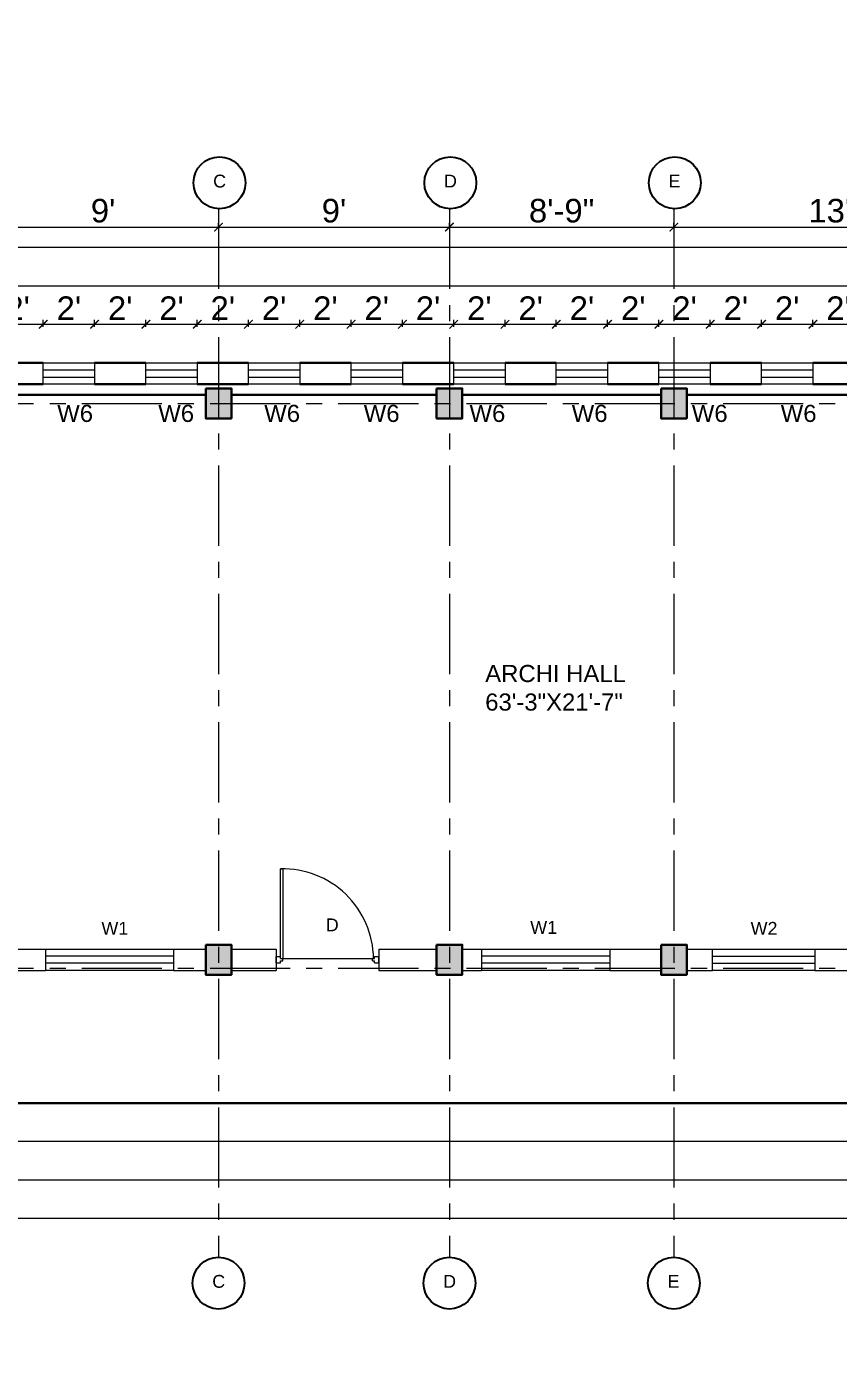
# Model space of a CAD drawing. Header units: inches. Extents: x -6800 to 96653, y -25814 to 17379.
# Drawn here: x 90355 to 90735, y -17827 to -17207 of the extents above; entities that cross this region are included whole.
import ezdxf

# ---------------------------------------------------------------- set-up
doc = ezdxf.new("R2010")
doc.units = ezdxf.units.IN
doc.header["$MEASUREMENT"] = 0
doc.header["$PDMODE"] = 34
doc.linetypes.add('CENTER', pattern=[2, 1.25, -0.25, 0.25, -0.25])
doc.layers.add('A-Windows', color=7, linetype='Continuous')
for name, color, linetype, lineweight in [('Cent line', 54, 'CENTER', 9), ('Column', 101, 'Continuous', 30), ('dimension', 50, 'Continuous', 20), ('dimension @ 1', 50, 'Continuous', 20), ('ele back', 51, 'Continuous', 15), ('Wall', 90, 'Continuous', 30), ('Window', 140, 'Continuous', 13)]:
    doc.layers.add(name, color=color, linetype=linetype, lineweight=lineweight)
doc.styles.get("Standard").update_dxf_attribs({"font": 'arial.ttf'})
doc.dimstyles.get("Standard").update_dxf_attribs({"dimtxt": 7, "dimasz": 4, "dimexe": 2, "dimexo": 2, "dimgap": 2, "dimtad": 1, "dimdec": 0, "dimzin": 0, "dimdsep": 46, "dimlunit": 4, "dimtxsty": 'Standard', "dimblk": 'ARCHTICK', "dimcen": 0.25, "dimclrd": 256, "dimclre": 256, "dimclrt": 256, "dimadec": 0, "dimazin": 0, "dimtfac": 1, "dimtdec": 0, "dimtofl": 0, "dimtmove": 0, "dimatfit": 3, "dimfxl": 1, "dimfxlon": 1, "dimtolj": 1, "dimtzin": 0, "dimlwd": -1, "dimlwe": -1, "dimarcsym": 1})

# ---------------------------------------------------------------- blocks, each defined once
blk = doc.blocks.new('colarch')
at = {"layer": 'Column'}
h = blk.add_hatch(color=256, dxfattribs=at)
h.dxf.hatch_style = 1
h.paths.add_polyline_path([(-6740.22, 498.65), (-6728.22, 498.65), (-6728.22, 512.65), (-6740.22, 512.65)])
blk.add_lwpolyline([(-6740.22, 512.65), (-6728.22, 512.65), (-6728.22, 498.65), (-6740.22, 498.65)], close=True, dxfattribs=at)
blk = doc.blocks.new('_ArchTick')
at = {"color": 0, "linetype": 'ByBlock', "const_width": 0.15}
blk.add_lwpolyline([(-0.5, -0.5), (0.5, 0.5)], dxfattribs=at)
blk = doc.blocks.new('*D2506')
at = {"layer": 'Defpoints', "color": 0, "transparency": 16777216}
for p in [(90445.18, -17301.06), (90445.18, -17301.06), (90337.18, -17383.46)]:
    blk.add_point(p, dxfattribs=at)
at = {"layer": 'dimension', "transparency": 16777216}
for p, q in [((90337.18, -17302.31), (90337.18, -17299.06)), ((90337.18, -17301.06), (90445.18, -17301.06)), ((90445.18, -17301.06), (90445.18, -17303.06))]:
    blk.add_line(p, q, dxfattribs=at)
at = {"layer": 'dimension', "transparency": 16777216, "xscale": 4, "yscale": 4, "zscale": 4, "rotation": 180}
blk.add_blockref('_ArchTick', (90337.18, -17301.06), dxfattribs=at)
at = {"layer": 'dimension', "transparency": 16777216, "xscale": 4, "yscale": 4, "zscale": 4}
blk.add_blockref('_ArchTick', (90445.18, -17301.06), dxfattribs=at)
at = {"layer": 'dimension', "transparency": 16777216, "insert": (90391.18, -17293.44), "char_height": 11, "attachment_point": 5}
blk.add_mtext("\\A1;9'", dxfattribs=at)
blk = doc.blocks.new('*D2507')
at = {"layer": 'Defpoints', "color": 0, "transparency": 16777216}
for p in [(90445.18, -17301.06), (90553.18, -17301.06), (90553.18, -17301.06)]:
    blk.add_point(p, dxfattribs=at)
at = {"layer": 'dimension', "transparency": 16777216}
for p, q in [((90445.18, -17301.06), (90445.18, -17299.06)), ((90445.18, -17301.06), (90553.18, -17301.06)), ((90553.18, -17301.06), (90553.18, -17299.06))]:
    blk.add_line(p, q, dxfattribs=at)
at = {"layer": 'dimension', "transparency": 16777216, "xscale": 4, "yscale": 4, "zscale": 4, "rotation": 180}
blk.add_blockref('_ArchTick', (90445.18, -17301.06), dxfattribs=at)
at = {"layer": 'dimension', "transparency": 16777216, "xscale": 4, "yscale": 4, "zscale": 4}
blk.add_blockref('_ArchTick', (90553.18, -17301.06), dxfattribs=at)
at = {"layer": 'dimension', "transparency": 16777216, "insert": (90499.18, -17293.44), "char_height": 11, "attachment_point": 5}
blk.add_mtext("\\A1;9'", dxfattribs=at)
blk = doc.blocks.new('*D2508')
at = {"layer": 'Defpoints', "color": 0, "transparency": 16777216}
for p in [(90553.18, -17301.06), (90658.18, -17301.06), (90658.18, -17301.06)]:
    blk.add_point(p, dxfattribs=at)
at = {"layer": 'dimension', "transparency": 16777216}
for p, q in [((90553.18, -17301.06), (90553.18, -17299.06)), ((90553.18, -17301.06), (90658.18, -17301.06)), ((90658.18, -17301.06), (90658.18, -17299.06))]:
    blk.add_line(p, q, dxfattribs=at)
at = {"layer": 'dimension', "transparency": 16777216, "xscale": 4, "yscale": 4, "zscale": 4, "rotation": 180}
blk.add_blockref('_ArchTick', (90553.18, -17301.06), dxfattribs=at)
at = {"layer": 'dimension', "transparency": 16777216, "xscale": 4, "yscale": 4, "zscale": 4}
blk.add_blockref('_ArchTick', (90658.18, -17301.06), dxfattribs=at)
at = {"layer": 'dimension', "transparency": 16777216, "insert": (90605.68, -17293.44), "char_height": 11, "attachment_point": 5}
blk.add_mtext('\\A1;8\'-9"', dxfattribs=at)
blk = doc.blocks.new('*D2509')
at = {"layer": 'Defpoints', "color": 0, "transparency": 16777216}
for p in [(90658.18, -17301.06), (90823.18, -17301.06), (90823.18, -17301.06)]:
    blk.add_point(p, dxfattribs=at)
at = {"layer": 'dimension', "transparency": 16777216}
for p, q in [((90658.18, -17301.06), (90658.18, -17299.06)), ((90658.18, -17301.06), (90823.18, -17301.06)), ((90823.18, -17301.06), (90823.18, -17299.06))]:
    blk.add_line(p, q, dxfattribs=at)
at = {"layer": 'dimension', "transparency": 16777216, "xscale": 4, "yscale": 4, "zscale": 4, "rotation": 180}
blk.add_blockref('_ArchTick', (90658.18, -17301.06), dxfattribs=at)
at = {"layer": 'dimension', "transparency": 16777216, "xscale": 4, "yscale": 4, "zscale": 4}
blk.add_blockref('_ArchTick', (90823.18, -17301.06), dxfattribs=at)
at = {"layer": 'dimension', "transparency": 16777216, "insert": (90740.68, -17293.44), "char_height": 11, "attachment_point": 5}
blk.add_mtext('\\A1;13\'-9"', dxfattribs=at)
blk = doc.blocks.new('*D2522')
at = {"layer": 'Defpoints', "color": 0, "transparency": 16777216}
for p in [(90363.18, -17346.46), (90339.18, -17364.46), (90363.18, -17364.46)]:
    blk.add_point(p, dxfattribs=at)
at = {"layer": 'dimension', "transparency": 16777216}
for p, q in [((90339.18, -17347.71), (90339.18, -17344.46)), ((90363.18, -17347.71), (90363.18, -17344.46)), ((90339.18, -17346.46), (90363.18, -17346.46))]:
    blk.add_line(p, q, dxfattribs=at)
at = {"layer": 'dimension', "transparency": 16777216, "xscale": 4, "yscale": 4, "zscale": 4, "rotation": 180}
blk.add_blockref('_ArchTick', (90339.18, -17346.46), dxfattribs=at)
at = {"layer": 'dimension', "transparency": 16777216, "xscale": 4, "yscale": 4, "zscale": 4}
blk.add_blockref('_ArchTick', (90363.18, -17346.46), dxfattribs=at)
at = {"layer": 'dimension', "transparency": 16777216, "insert": (90351.18, -17338.94), "char_height": 11, "attachment_point": 5}
blk.add_mtext("\\A1;2'", dxfattribs=at)
blk = doc.blocks.new('*D2523')
at = {"layer": 'Defpoints', "color": 0, "transparency": 16777216}
for p in [(90387.18, -17346.46), (90363.18, -17364.46), (90387.18, -17364.46)]:
    blk.add_point(p, dxfattribs=at)
at = {"layer": 'dimension', "transparency": 16777216}
for p, q in [((90363.18, -17347.71), (90363.18, -17344.46)), ((90387.18, -17347.71), (90387.18, -17344.46)), ((90363.18, -17346.46), (90387.18, -17346.46))]:
    blk.add_line(p, q, dxfattribs=at)
at = {"layer": 'dimension', "transparency": 16777216, "xscale": 4, "yscale": 4, "zscale": 4, "rotation": 180}
blk.add_blockref('_ArchTick', (90363.18, -17346.46), dxfattribs=at)
at = {"layer": 'dimension', "transparency": 16777216, "xscale": 4, "yscale": 4, "zscale": 4}
blk.add_blockref('_ArchTick', (90387.18, -17346.46), dxfattribs=at)
at = {"layer": 'dimension', "transparency": 16777216, "insert": (90375.18, -17338.94), "char_height": 11, "attachment_point": 5}
blk.add_mtext("\\A1;2'", dxfattribs=at)
blk = doc.blocks.new('*D2524')
at = {"layer": 'Defpoints', "color": 0, "transparency": 16777216}
for p in [(90411.18, -17346.46), (90387.18, -17364.46), (90411.18, -17364.46)]:
    blk.add_point(p, dxfattribs=at)
at = {"layer": 'dimension', "transparency": 16777216}
for p, q in [((90387.18, -17347.71), (90387.18, -17344.46)), ((90411.18, -17347.71), (90411.18, -17344.46)), ((90387.18, -17346.46), (90411.18, -17346.46))]:
    blk.add_line(p, q, dxfattribs=at)
at = {"layer": 'dimension', "transparency": 16777216, "xscale": 4, "yscale": 4, "zscale": 4, "rotation": 180}
blk.add_blockref('_ArchTick', (90387.18, -17346.46), dxfattribs=at)
at = {"layer": 'dimension', "transparency": 16777216, "xscale": 4, "yscale": 4, "zscale": 4}
blk.add_blockref('_ArchTick', (90411.18, -17346.46), dxfattribs=at)
at = {"layer": 'dimension', "transparency": 16777216, "insert": (90399.18, -17338.94), "char_height": 11, "attachment_point": 5}
blk.add_mtext("\\A1;2'", dxfattribs=at)
blk = doc.blocks.new('*D2525')
at = {"layer": 'Defpoints', "color": 0, "transparency": 16777216}
for p in [(90435.18, -17346.46), (90411.18, -17364.46), (90435.18, -17364.46)]:
    blk.add_point(p, dxfattribs=at)
at = {"layer": 'dimension', "transparency": 16777216}
for p, q in [((90411.18, -17347.71), (90411.18, -17344.46)), ((90435.18, -17347.71), (90435.18, -17344.46)), ((90411.18, -17346.46), (90435.18, -17346.46))]:
    blk.add_line(p, q, dxfattribs=at)
at = {"layer": 'dimension', "transparency": 16777216, "xscale": 4, "yscale": 4, "zscale": 4, "rotation": 180}
blk.add_blockref('_ArchTick', (90411.18, -17346.46), dxfattribs=at)
at = {"layer": 'dimension', "transparency": 16777216, "xscale": 4, "yscale": 4, "zscale": 4}
blk.add_blockref('_ArchTick', (90435.18, -17346.46), dxfattribs=at)
at = {"layer": 'dimension', "transparency": 16777216, "insert": (90423.18, -17338.94), "char_height": 11, "attachment_point": 5}
blk.add_mtext("\\A1;2'", dxfattribs=at)
blk = doc.blocks.new('*D2526')
at = {"layer": 'Defpoints', "color": 0, "transparency": 16777216}
for p in [(90459.18, -17346.46), (90435.18, -17364.46), (90459.18, -17364.46)]:
    blk.add_point(p, dxfattribs=at)
at = {"layer": 'dimension', "transparency": 16777216}
for p, q in [((90435.18, -17347.71), (90435.18, -17344.46)), ((90459.18, -17347.71), (90459.18, -17344.46)), ((90435.18, -17346.46), (90459.18, -17346.46))]:
    blk.add_line(p, q, dxfattribs=at)
at = {"layer": 'dimension', "transparency": 16777216, "xscale": 4, "yscale": 4, "zscale": 4, "rotation": 180}
blk.add_blockref('_ArchTick', (90435.18, -17346.46), dxfattribs=at)
at = {"layer": 'dimension', "transparency": 16777216, "xscale": 4, "yscale": 4, "zscale": 4}
blk.add_blockref('_ArchTick', (90459.18, -17346.46), dxfattribs=at)
at = {"layer": 'dimension', "transparency": 16777216, "insert": (90447.18, -17338.94), "char_height": 11, "attachment_point": 5}
blk.add_mtext("\\A1;2'", dxfattribs=at)
blk = doc.blocks.new('*D2527')
at = {"layer": 'Defpoints', "color": 0, "transparency": 16777216}
for p in [(90483.18, -17346.46), (90459.18, -17364.46), (90483.18, -17364.46)]:
    blk.add_point(p, dxfattribs=at)
at = {"layer": 'dimension', "transparency": 16777216}
for p, q in [((90459.18, -17347.71), (90459.18, -17344.46)), ((90483.18, -17347.71), (90483.18, -17344.46)), ((90459.18, -17346.46), (90483.18, -17346.46))]:
    blk.add_line(p, q, dxfattribs=at)
at = {"layer": 'dimension', "transparency": 16777216, "xscale": 4, "yscale": 4, "zscale": 4, "rotation": 180}
blk.add_blockref('_ArchTick', (90459.18, -17346.46), dxfattribs=at)
at = {"layer": 'dimension', "transparency": 16777216, "xscale": 4, "yscale": 4, "zscale": 4}
blk.add_blockref('_ArchTick', (90483.18, -17346.46), dxfattribs=at)
at = {"layer": 'dimension', "transparency": 16777216, "insert": (90471.18, -17338.94), "char_height": 11, "attachment_point": 5}
blk.add_mtext("\\A1;2'", dxfattribs=at)
blk = doc.blocks.new('*D2528')
at = {"layer": 'Defpoints', "color": 0, "transparency": 16777216}
for p in [(90507.18, -17346.46), (90483.18, -17364.46), (90507.18, -17364.46)]:
    blk.add_point(p, dxfattribs=at)
at = {"layer": 'dimension', "transparency": 16777216}
for p, q in [((90483.18, -17347.71), (90483.18, -17344.46)), ((90507.18, -17347.71), (90507.18, -17344.46)), ((90483.18, -17346.46), (90507.18, -17346.46))]:
    blk.add_line(p, q, dxfattribs=at)
at = {"layer": 'dimension', "transparency": 16777216, "xscale": 4, "yscale": 4, "zscale": 4, "rotation": 180}
blk.add_blockref('_ArchTick', (90483.18, -17346.46), dxfattribs=at)
at = {"layer": 'dimension', "transparency": 16777216, "xscale": 4, "yscale": 4, "zscale": 4}
blk.add_blockref('_ArchTick', (90507.18, -17346.46), dxfattribs=at)
at = {"layer": 'dimension', "transparency": 16777216, "insert": (90495.18, -17338.94), "char_height": 11, "attachment_point": 5}
blk.add_mtext("\\A1;2'", dxfattribs=at)
blk = doc.blocks.new('*D2529')
at = {"layer": 'Defpoints', "color": 0, "transparency": 16777216}
for p in [(90531.18, -17346.46), (90507.18, -17364.46), (90531.18, -17364.46)]:
    blk.add_point(p, dxfattribs=at)
at = {"layer": 'dimension', "transparency": 16777216}
for p, q in [((90507.18, -17347.71), (90507.18, -17344.46)), ((90531.18, -17347.71), (90531.18, -17344.46)), ((90507.18, -17346.46), (90531.18, -17346.46))]:
    blk.add_line(p, q, dxfattribs=at)
at = {"layer": 'dimension', "transparency": 16777216, "xscale": 4, "yscale": 4, "zscale": 4, "rotation": 180}
blk.add_blockref('_ArchTick', (90507.18, -17346.46), dxfattribs=at)
at = {"layer": 'dimension', "transparency": 16777216, "xscale": 4, "yscale": 4, "zscale": 4}
blk.add_blockref('_ArchTick', (90531.18, -17346.46), dxfattribs=at)
at = {"layer": 'dimension', "transparency": 16777216, "insert": (90519.18, -17338.94), "char_height": 11, "attachment_point": 5}
blk.add_mtext("\\A1;2'", dxfattribs=at)
blk = doc.blocks.new('*D2530')
at = {"layer": 'Defpoints', "color": 0, "transparency": 16777216}
for p in [(90555.18, -17346.46), (90531.18, -17364.46), (90555.18, -17364.46)]:
    blk.add_point(p, dxfattribs=at)
at = {"layer": 'dimension', "transparency": 16777216}
for p, q in [((90531.18, -17347.71), (90531.18, -17344.46)), ((90555.18, -17347.71), (90555.18, -17344.46)), ((90531.18, -17346.46), (90555.18, -17346.46))]:
    blk.add_line(p, q, dxfattribs=at)
at = {"layer": 'dimension', "transparency": 16777216, "xscale": 4, "yscale": 4, "zscale": 4, "rotation": 180}
blk.add_blockref('_ArchTick', (90531.18, -17346.46), dxfattribs=at)
at = {"layer": 'dimension', "transparency": 16777216, "xscale": 4, "yscale": 4, "zscale": 4}
blk.add_blockref('_ArchTick', (90555.18, -17346.46), dxfattribs=at)
at = {"layer": 'dimension', "transparency": 16777216, "insert": (90543.18, -17338.94), "char_height": 11, "attachment_point": 5}
blk.add_mtext("\\A1;2'", dxfattribs=at)
blk = doc.blocks.new('*D2531')
at = {"layer": 'Defpoints', "color": 0, "transparency": 16777216}
for p in [(90579.18, -17346.46), (90555.18, -17364.46), (90579.18, -17364.46)]:
    blk.add_point(p, dxfattribs=at)
at = {"layer": 'dimension', "transparency": 16777216}
for p, q in [((90555.18, -17347.71), (90555.18, -17344.46)), ((90579.18, -17347.71), (90579.18, -17344.46)), ((90555.18, -17346.46), (90579.18, -17346.46))]:
    blk.add_line(p, q, dxfattribs=at)
at = {"layer": 'dimension', "transparency": 16777216, "xscale": 4, "yscale": 4, "zscale": 4, "rotation": 180}
blk.add_blockref('_ArchTick', (90555.18, -17346.46), dxfattribs=at)
at = {"layer": 'dimension', "transparency": 16777216, "xscale": 4, "yscale": 4, "zscale": 4}
blk.add_blockref('_ArchTick', (90579.18, -17346.46), dxfattribs=at)
at = {"layer": 'dimension', "transparency": 16777216, "insert": (90567.18, -17338.94), "char_height": 11, "attachment_point": 5}
blk.add_mtext("\\A1;2'", dxfattribs=at)
blk = doc.blocks.new('*D2532')
at = {"layer": 'Defpoints', "color": 0, "transparency": 16777216}
for p in [(90603.18, -17346.46), (90579.18, -17364.46), (90603.18, -17364.46)]:
    blk.add_point(p, dxfattribs=at)
at = {"layer": 'dimension', "transparency": 16777216}
for p, q in [((90579.18, -17347.71), (90579.18, -17344.46)), ((90603.18, -17347.71), (90603.18, -17344.46)), ((90579.18, -17346.46), (90603.18, -17346.46))]:
    blk.add_line(p, q, dxfattribs=at)
at = {"layer": 'dimension', "transparency": 16777216, "xscale": 4, "yscale": 4, "zscale": 4, "rotation": 180}
blk.add_blockref('_ArchTick', (90579.18, -17346.46), dxfattribs=at)
at = {"layer": 'dimension', "transparency": 16777216, "xscale": 4, "yscale": 4, "zscale": 4}
blk.add_blockref('_ArchTick', (90603.18, -17346.46), dxfattribs=at)
at = {"layer": 'dimension', "transparency": 16777216, "insert": (90591.18, -17338.94), "char_height": 11, "attachment_point": 5}
blk.add_mtext("\\A1;2'", dxfattribs=at)
blk = doc.blocks.new('*D2533')
at = {"layer": 'Defpoints', "color": 0, "transparency": 16777216}
for p in [(90675.18, -17346.46), (90651.18, -17364.46), (90675.18, -17364.46)]:
    blk.add_point(p, dxfattribs=at)
at = {"layer": 'dimension', "transparency": 16777216}
for p, q in [((90651.18, -17347.71), (90651.18, -17344.46)), ((90675.18, -17347.71), (90675.18, -17344.46)), ((90651.18, -17346.46), (90675.18, -17346.46))]:
    blk.add_line(p, q, dxfattribs=at)
at = {"layer": 'dimension', "transparency": 16777216, "xscale": 4, "yscale": 4, "zscale": 4, "rotation": 180}
blk.add_blockref('_ArchTick', (90651.18, -17346.46), dxfattribs=at)
at = {"layer": 'dimension', "transparency": 16777216, "xscale": 4, "yscale": 4, "zscale": 4}
blk.add_blockref('_ArchTick', (90675.18, -17346.46), dxfattribs=at)
at = {"layer": 'dimension', "transparency": 16777216, "insert": (90663.18, -17338.94), "char_height": 11, "attachment_point": 5}
blk.add_mtext("\\A1;2'", dxfattribs=at)
blk = doc.blocks.new('*D2534')
at = {"layer": 'Defpoints', "color": 0, "transparency": 16777216}
for p in [(90699.18, -17346.46), (90675.18, -17364.46), (90699.18, -17364.46)]:
    blk.add_point(p, dxfattribs=at)
at = {"layer": 'dimension', "transparency": 16777216}
for p, q in [((90675.18, -17347.71), (90675.18, -17344.46)), ((90699.18, -17347.71), (90699.18, -17344.46)), ((90675.18, -17346.46), (90699.18, -17346.46))]:
    blk.add_line(p, q, dxfattribs=at)
at = {"layer": 'dimension', "transparency": 16777216, "xscale": 4, "yscale": 4, "zscale": 4, "rotation": 180}
blk.add_blockref('_ArchTick', (90675.18, -17346.46), dxfattribs=at)
at = {"layer": 'dimension', "transparency": 16777216, "xscale": 4, "yscale": 4, "zscale": 4}
blk.add_blockref('_ArchTick', (90699.18, -17346.46), dxfattribs=at)
at = {"layer": 'dimension', "transparency": 16777216, "insert": (90687.18, -17338.94), "char_height": 11, "attachment_point": 5}
blk.add_mtext("\\A1;2'", dxfattribs=at)
blk = doc.blocks.new('*D2535')
at = {"layer": 'Defpoints', "color": 0, "transparency": 16777216}
for p in [(90723.18, -17346.46), (90699.18, -17364.46), (90723.18, -17364.46)]:
    blk.add_point(p, dxfattribs=at)
at = {"layer": 'dimension', "transparency": 16777216}
for p, q in [((90699.18, -17347.71), (90699.18, -17344.46)), ((90723.18, -17347.71), (90723.18, -17344.46)), ((90699.18, -17346.46), (90723.18, -17346.46))]:
    blk.add_line(p, q, dxfattribs=at)
at = {"layer": 'dimension', "transparency": 16777216, "xscale": 4, "yscale": 4, "zscale": 4, "rotation": 180}
blk.add_blockref('_ArchTick', (90699.18, -17346.46), dxfattribs=at)
at = {"layer": 'dimension', "transparency": 16777216, "xscale": 4, "yscale": 4, "zscale": 4}
blk.add_blockref('_ArchTick', (90723.18, -17346.46), dxfattribs=at)
at = {"layer": 'dimension', "transparency": 16777216, "insert": (90711.18, -17338.94), "char_height": 11, "attachment_point": 5}
blk.add_mtext("\\A1;2'", dxfattribs=at)
blk = doc.blocks.new('*D2536')
at = {"layer": 'Defpoints', "color": 0, "transparency": 16777216}
for p in [(90747.18, -17346.46), (90723.18, -17364.46), (90747.18, -17364.46)]:
    blk.add_point(p, dxfattribs=at)
at = {"layer": 'dimension', "transparency": 16777216}
for p, q in [((90723.18, -17347.71), (90723.18, -17344.46)), ((90747.18, -17347.71), (90747.18, -17344.46)), ((90723.18, -17346.46), (90747.18, -17346.46))]:
    blk.add_line(p, q, dxfattribs=at)
at = {"layer": 'dimension', "transparency": 16777216, "xscale": 4, "yscale": 4, "zscale": 4, "rotation": 180}
blk.add_blockref('_ArchTick', (90723.18, -17346.46), dxfattribs=at)
at = {"layer": 'dimension', "transparency": 16777216, "xscale": 4, "yscale": 4, "zscale": 4}
blk.add_blockref('_ArchTick', (90747.18, -17346.46), dxfattribs=at)
at = {"layer": 'dimension', "transparency": 16777216, "insert": (90735.18, -17338.94), "char_height": 11, "attachment_point": 5}
blk.add_mtext("\\A1;2'", dxfattribs=at)
blk = doc.blocks.new('*D2565')
at = {"layer": 'Defpoints', "color": 0, "transparency": 16777216}
for p in [(90627.18, -17346.46), (90603.18, -17364.46), (90627.18, -17364.46)]:
    blk.add_point(p, dxfattribs=at)
at = {"layer": 'dimension', "transparency": 16777216}
for p, q in [((90603.18, -17347.71), (90603.18, -17344.46)), ((90627.18, -17347.71), (90627.18, -17344.46)), ((90603.18, -17346.46), (90627.18, -17346.46))]:
    blk.add_line(p, q, dxfattribs=at)
at = {"layer": 'dimension', "transparency": 16777216, "xscale": 4, "yscale": 4, "zscale": 4, "rotation": 180}
blk.add_blockref('_ArchTick', (90603.18, -17346.46), dxfattribs=at)
at = {"layer": 'dimension', "transparency": 16777216, "xscale": 4, "yscale": 4, "zscale": 4}
blk.add_blockref('_ArchTick', (90627.18, -17346.46), dxfattribs=at)
at = {"layer": 'dimension', "transparency": 16777216, "insert": (90615.18, -17338.94), "char_height": 11, "attachment_point": 5}
blk.add_mtext("\\A1;2'", dxfattribs=at)
blk = doc.blocks.new('*D2566')
at = {"layer": 'Defpoints', "color": 0, "transparency": 16777216}
for p in [(90651.18, -17346.46), (90651.18, -17346.46), (90627.18, -17364.46)]:
    blk.add_point(p, dxfattribs=at)
at = {"layer": 'dimension', "transparency": 16777216}
for p, q in [((90627.18, -17347.71), (90627.18, -17344.46)), ((90651.18, -17346.46), (90651.18, -17344.46)), ((90627.18, -17346.46), (90651.18, -17346.46))]:
    blk.add_line(p, q, dxfattribs=at)
at = {"layer": 'dimension', "transparency": 16777216, "xscale": 4, "yscale": 4, "zscale": 4, "rotation": 180}
blk.add_blockref('_ArchTick', (90627.18, -17346.46), dxfattribs=at)
at = {"layer": 'dimension', "transparency": 16777216, "xscale": 4, "yscale": 4, "zscale": 4}
blk.add_blockref('_ArchTick', (90651.18, -17346.46), dxfattribs=at)
at = {"layer": 'dimension', "transparency": 16777216, "insert": (90639.18, -17338.94), "char_height": 11, "attachment_point": 5}
blk.add_mtext("\\A1;2'", dxfattribs=at)
blk = doc.blocks.new('*D2568')
at = {"layer": 'Defpoints', "color": 0, "transparency": 16777216}
for p in [(91390.18, -17310.46), (90153.18, -17364.46), (91390.18, -17364.46)]:
    blk.add_point(p, dxfattribs=at)
at = {"layer": 'dimension', "transparency": 16777216}
for p, q in [((90153.18, -17311.71), (90153.18, -17308.46)), ((91390.18, -17311.71), (91390.18, -17308.46)), ((90153.18, -17310.46), (91390.18, -17310.46))]:
    blk.add_line(p, q, dxfattribs=at)
at = {"layer": 'dimension', "transparency": 16777216, "xscale": 4, "yscale": 4, "zscale": 4, "rotation": 180}
blk.add_blockref('_ArchTick', (90153.18, -17310.46), dxfattribs=at)
at = {"layer": 'dimension', "transparency": 16777216, "xscale": 4, "yscale": 4, "zscale": 4}
blk.add_blockref('_ArchTick', (91390.18, -17310.46), dxfattribs=at)
at = {"layer": 'dimension', "transparency": 16777216, "insert": (90771.68, -17302.84), "char_height": 11, "attachment_point": 5}
blk.add_mtext('\\A1;103\'-1"', dxfattribs=at)

msp = doc.modelspace()

# ---------------------------------------------------------------- linework, layer by layer
at = {"transparency": 33554651}
for centre in [(90445.61, -17280.34), (90553.61, -17280.34), (90658.61, -17280.34), (90445.18, -17794.59), (90553.18, -17794.59), (90658.18, -17794.59)]:
    msp.add_circle(centre, 12.12, dxfattribs=at)
at = {"layer": 'Cent line', "ltscale": 30, "transparency": 33554643}
for p, q in [((90445.18, -17292.46), (90445.18, -17782.46)), ((90553.18, -17292.46), (90553.18, -17782.46)), ((90658.18, -17292.46), (90658.18, -17782.46)), ((90081.18, -17383.46), (91462.18, -17383.46)), ((90081.18, -17647.46), (91462.18, -17647.46))]:
    msp.add_line(p, q, dxfattribs=at)
at = {"layer": 'dimension', "transparency": 33554651}
for points in [[(90099.18, -17310.46), (91444.18, -17310.46), (91444.18, -17764.46), (90099.18, -17764.46)], [(90117.18, -17328.46), (91426.18, -17328.46), (91426.18, -17746.46), (90117.18, -17746.46)], [(90135.18, -17346.46), (91408.18, -17346.46), (91408.18, -17728.46), (90135.18, -17728.46)], [(90153.18, -17364.46), (91390.18, -17364.46), (91390.18, -17710.46), (90153.18, -17710.46)], [(90153.18, -17364.46), (91390.18, -17364.46), (91390.18, -17710.46), (90153.18, -17710.46)]]:
    msp.add_lwpolyline(points, close=True, dxfattribs=at)
msp.add_circle((90765.35, -17625.8), 1038.66, dxfattribs=at)
at = {"layer": 'ele back', "transparency": 33554651}
for p, q in [((90474.18, -17642.96), (90474.18, -17600.96)), ((90474.18, -17600.96), (90475.18, -17600.96)), ((90475.18, -17600.96), (90475.18, -17642.96)), ((90472.18, -17641.96), (90474.18, -17641.96)), ((90472.18, -17644.96), (90472.18, -17641.96)), ((90474.18, -17642.96), (90474.18, -17641.96)), ((90474.18, -17642.96), (90475.18, -17642.96)), ((90475.18, -17643.96), (90475.18, -17642.96)), ((90475.18, -17642.96), (90517.67, -17642.96)), ((90517.18, -17643.96), (90517.18, -17642.96)), ((90517.18, -17642.96), (90518.18, -17642.96)), ((90518.18, -17641.96), (90520.18, -17641.96)), ((90518.18, -17642.96), (90518.18, -17641.96)), ((90520.18, -17644.96), (90520.18, -17641.96)), ((90472.18, -17644.96), (90474.18, -17644.96)), ((90474.18, -17643.96), (90475.18, -17643.96)), ((90474.18, -17644.96), (90474.18, -17643.96)), ((90517.18, -17643.96), (90518.18, -17643.96)), ((90518.18, -17644.96), (90518.18, -17643.96)), ((90518.18, -17644.96), (90520.18, -17644.96))]:
    msp.add_line(p, q, dxfattribs=at)
msp.add_arc((90475.18, -17643.46), 42.5, 0.67408, 91.34826, dxfattribs=at)
at = {"layer": 'Wall', "transparency": 33554651}
for p, q in [((90363.18, -17364.46), (90339.18, -17364.46)), ((90411.18, -17364.46), (90387.18, -17364.46)), ((90459.18, -17364.46), (90435.18, -17364.46)), ((90507.18, -17364.46), (90483.18, -17364.46)), ((90555.18, -17364.46), (90531.18, -17364.46)), ((90603.18, -17364.46), (90579.18, -17364.46)), ((90651.18, -17364.46), (90627.18, -17364.46)), ((90699.18, -17364.46), (90675.18, -17364.46)), ((90747.18, -17364.46), (90723.18, -17364.46)), ((90363.18, -17374.46), (90339.18, -17374.46)), ((90411.18, -17374.46), (90387.18, -17374.46)), ((90459.18, -17374.46), (90435.18, -17374.46)), ((90507.18, -17374.46), (90483.18, -17374.46)), ((90555.18, -17374.46), (90531.18, -17374.46)), ((90603.18, -17374.46), (90579.18, -17374.46)), ((90651.18, -17374.46), (90627.18, -17374.46)), ((90699.18, -17374.46), (90675.18, -17374.46)), ((90747.18, -17374.46), (90723.18, -17374.46)), ((90439.18, -17379.46), (90343.18, -17379.46)), ((90547.18, -17379.46), (90451.18, -17379.46)), ((90652.18, -17379.46), (90559.18, -17379.46)), ((90817.18, -17379.46), (90664.18, -17379.46))]:
    msp.add_line(p, q, dxfattribs=at)
msp.add_lwpolyline([(91378.18, -17376.46), (91390.18, -17376.46), (91390.18, -17710.46), (90153.18, -17710.46), (90153.18, -17364.46), (90171.18, -17364.46)], dxfattribs=at)
at = {"layer": 'Window', "transparency": 33554651}
for p, q in [((90363.18, -17367.8), (90387.18, -17367.8)), ((90411.18, -17367.8), (90435.18, -17367.8)), ((90459.18, -17367.8), (90483.18, -17367.8)), ((90507.18, -17367.8), (90531.18, -17367.8)), ((90555.18, -17367.8), (90579.18, -17367.8)), ((90603.18, -17367.8), (90627.18, -17367.8)), ((90651.18, -17367.8), (90675.18, -17367.8)), ((90699.18, -17367.8), (90723.18, -17367.8)), ((90363.18, -17371.13), (90387.18, -17371.13)), ((90411.18, -17371.13), (90435.18, -17371.13)), ((90459.18, -17371.13), (90483.18, -17371.13)), ((90507.18, -17371.13), (90531.18, -17371.13)), ((90555.18, -17371.13), (90579.18, -17371.13)), ((90603.18, -17371.13), (90627.18, -17371.13)), ((90651.18, -17371.13), (90675.18, -17371.13)), ((90699.18, -17371.13), (90723.18, -17371.13)), ((90343.18, -17638.46), (90364.18, -17638.46)), ((90364.18, -17638.46), (90364.18, -17648.46)), ((90424.18, -17641.8), (90364.18, -17641.8)), ((90424.18, -17638.46), (90439.18, -17638.46)), ((90451.18, -17638.46), (90472.18, -17638.46)), ((90472.18, -17638.46), (90472.18, -17648.46)), ((90520.18, -17638.46), (90547.18, -17638.46)), ((90520.18, -17638.46), (90520.18, -17648.46)), ((90559.18, -17638.46), (90568.18, -17638.46)), ((90568.18, -17638.46), (90568.18, -17648.46)), ((90628.18, -17641.8), (90568.18, -17641.8)), ((90628.18, -17638.46), (90652.18, -17638.46)), ((90664.18, -17638.46), (90676.18, -17638.46)), ((90676.18, -17641.8), (90724.18, -17641.8)), ((90724.18, -17638.46), (90748.18, -17638.46)), ((90343.18, -17648.46), (90364.18, -17648.46)), ((90424.18, -17645.13), (90364.18, -17645.13)), ((90424.18, -17648.46), (90439.18, -17648.46)), ((90451.18, -17648.46), (90472.18, -17648.46)), ((90520.18, -17648.46), (90547.18, -17648.46)), ((90559.18, -17648.46), (90568.18, -17648.46)), ((90628.18, -17645.13), (90568.18, -17645.13)), ((90628.18, -17648.46), (90652.18, -17648.46)), ((90664.18, -17648.46), (90676.18, -17648.46)), ((90676.18, -17645.13), (90724.18, -17645.13)), ((90724.18, -17648.46), (90748.18, -17648.46))]:
    msp.add_line(p, q, dxfattribs=at)
for points in [[(90363.18, -17364.46), (90387.18, -17364.46), (90387.18, -17374.46), (90363.18, -17374.46)], [(90411.18, -17364.46), (90435.18, -17364.46), (90435.18, -17374.46), (90411.18, -17374.46)], [(90459.18, -17364.46), (90483.18, -17364.46), (90483.18, -17374.46), (90459.18, -17374.46)], [(90507.18, -17364.46), (90531.18, -17364.46), (90531.18, -17374.46), (90507.18, -17374.46)], [(90555.18, -17364.46), (90579.18, -17364.46), (90579.18, -17374.46), (90555.18, -17374.46)], [(90603.18, -17364.46), (90627.18, -17364.46), (90627.18, -17374.46), (90603.18, -17374.46)], [(90651.18, -17364.46), (90675.18, -17364.46), (90675.18, -17374.46), (90651.18, -17374.46)], [(90699.18, -17364.46), (90723.18, -17364.46), (90723.18, -17374.46), (90699.18, -17374.46)], [(90676.18, -17638.46), (90724.18, -17638.46), (90724.18, -17648.46), (90676.18, -17648.46)]]:
    msp.add_lwpolyline(points, close=True, dxfattribs=at)
for points in [[(90364.18, -17638.46), (90424.18, -17638.46), (90424.18, -17648.46), (90364.18, -17648.46)], [(90568.18, -17638.46), (90628.18, -17638.46), (90628.18, -17648.46), (90568.18, -17648.46)]]:
    msp.add_lwpolyline(points, dxfattribs=at)

# ---------------------------------------------------------------- block references
at = {"layer": 'Wall', "transparency": 33554651}
for p in [(97179.39, -17889.12), (97287.39, -17889.12), (97392.39, -17889.12), (97179.39, -18149.12), (97287.39, -18149.12), (97392.39, -18149.12)]:
    msp.add_blockref('colarch', p, dxfattribs=at)

# ---------------------------------------------------------------- texts
at = {"transparency": 33554651, "char_height": 6, "attachment_point": 1}
for s, insert in [('C', (90442.65, -17276.54)), ('D', (90550.65, -17276.54)), ('E', (90655.65, -17276.54)), ('D', (90495.34, -17624.17)), ('C', (90442.22, -17790.79)), ('D', (90550.22, -17790.79)), ('E', (90655.22, -17790.79))]:
    msp.add_mtext_dynamic_manual_height_columns(s, width=837.6015, gutter_width=65.57, heights=[0], dxfattribs=dict(at, insert=insert))
at = {"transparency": 33554651, "char_height": 6, "width": 837.6015, "attachment_point": 1}
for s, insert in [('W1', (90390.39, -17625.79)), ('W1', (90590.99, -17625.38)), ('W2', (90694.07, -17625.8))]:
    msp.add_mtext(s, dxfattribs=dict(at, insert=insert))
at = {"layer": 'A-Windows', "ltscale": 10, "transparency": 33554687, "char_height": 8, "width": 30.4497, "attachment_point": 1}
for insert in [(90369.71, -17384.12), (90416.97, -17384.12), (90466.55, -17384.12), (90513.09, -17384.12), (90562.57, -17384.12), (90610.39, -17384.12), (90666.56, -17384.12), (90708.14, -17384.12)]:
    msp.add_mtext('W6', dxfattribs=dict(at, insert=insert))
at = {"layer": 'A-Windows', "ltscale": 10, "transparency": 33554687, "insert": (90569.92, -17505.69), "char_height": 8, "attachment_point": 1}
msp.add_mtext_dynamic_manual_height_columns('ARCHI HALL\\P63\'-3"X21\'-7"', width=837.6015, gutter_width=65.57, heights=[0], dxfattribs=at)

# ---------------------------------------------------------------- dimensions: what is measured, and where the dimension line sits
at = {"layer": 'dimension @ 1', "transparency": 33554651}
for base, p1, p2, override, picture, middle in [((90445.18, -17301.06), (90337.18, -17383.46), (90445.18, -17301.06), {"dimscale": 1, "dimtxt": 11, "dimtix": 0, "dimtofl": 0, "dimtmove": 1, "dimatfit": 3, "dimfxl": 1.25}, '*D2506', (90391.18, -17293.44)), ((90553.18, -17301.06), (90445.18, -17301.06), (90553.18, -17301.06), {"dimscale": 1, "dimtxt": 11, "dimtix": 0, "dimtofl": 0, "dimtmove": 1, "dimatfit": 3, "dimfxl": 1.25}, '*D2507', (90499.18, -17293.44)), ((90658.18, -17301.06), (90553.18, -17301.06), (90658.18, -17301.06), {"dimscale": 1, "dimtxt": 11, "dimtix": 0, "dimtofl": 0, "dimtmove": 1, "dimatfit": 3, "dimfxl": 1.25}, '*D2508', (90605.68, -17293.44)), ((90823.18, -17301.06), (90658.18, -17301.06), (90823.18, -17301.06), {"dimscale": 1, "dimtxt": 11, "dimtix": 0, "dimtofl": 0, "dimtmove": 1, "dimatfit": 3, "dimfxl": 1.25}, '*D2509', (90740.68, -17293.44)), ((91390.18, -17310.46), (90153.18, -17364.46), (91390.18, -17364.46), {"dimscale": 1, "dimtxt": 11, "dimtix": 0, "dimtofl": 0, "dimtmove": 0, "dimatfit": 3, "dimfxl": 1.25}, '*D2568', (90771.68, -17302.84)), ((90363.18, -17346.46), (90339.18, -17364.46), (90363.18, -17364.46), {"dimscale": 1, "dimtxt": 11, "dimtix": 0, "dimtofl": 0, "dimtmove": 1, "dimatfit": 3, "dimfxl": 1.25}, '*D2522', (90351.18, -17338.94)), ((90387.18, -17346.46), (90363.18, -17364.46), (90387.18, -17364.46), {"dimscale": 1, "dimtxt": 11, "dimtix": 0, "dimtofl": 0, "dimtmove": 1, "dimatfit": 3, "dimfxl": 1.25}, '*D2523', (90375.18, -17338.94)), ((90411.18, -17346.46), (90387.18, -17364.46), (90411.18, -17364.46), {"dimscale": 1, "dimtxt": 11, "dimtix": 0, "dimtofl": 0, "dimtmove": 1, "dimatfit": 3, "dimfxl": 1.25}, '*D2524', (90399.18, -17338.94)), ((90435.18, -17346.46), (90411.18, -17364.46), (90435.18, -17364.46), {"dimscale": 1, "dimtxt": 11, "dimtix": 0, "dimtofl": 0, "dimtmove": 1, "dimatfit": 3, "dimfxl": 1.25}, '*D2525', (90423.18, -17338.94)), ((90459.18, -17346.46), (90435.18, -17364.46), (90459.18, -17364.46), {"dimscale": 1, "dimtxt": 11, "dimtix": 0, "dimtofl": 0, "dimtmove": 1, "dimatfit": 3, "dimfxl": 1.25}, '*D2526', (90447.18, -17338.94)), ((90483.18, -17346.46), (90459.18, -17364.46), (90483.18, -17364.46), {"dimscale": 1, "dimtxt": 11, "dimtix": 0, "dimtofl": 0, "dimtmove": 1, "dimatfit": 3, "dimfxl": 1.25}, '*D2527', (90471.18, -17338.94)), ((90507.18, -17346.46), (90483.18, -17364.46), (90507.18, -17364.46), {"dimscale": 1, "dimtxt": 11, "dimtix": 0, "dimtofl": 0, "dimtmove": 1, "dimatfit": 3, "dimfxl": 1.25}, '*D2528', (90495.18, -17338.94)), ((90531.18, -17346.46), (90507.18, -17364.46), (90531.18, -17364.46), {"dimscale": 1, "dimtxt": 11, "dimtix": 0, "dimtofl": 0, "dimtmove": 1, "dimatfit": 3, "dimfxl": 1.25}, '*D2529', (90519.18, -17338.94)), ((90555.18, -17346.46), (90531.18, -17364.46), (90555.18, -17364.46), {"dimscale": 1, "dimtxt": 11, "dimtix": 0, "dimtofl": 0, "dimtmove": 1, "dimatfit": 3, "dimfxl": 1.25}, '*D2530', (90543.18, -17338.94)), ((90579.18, -17346.46), (90555.18, -17364.46), (90579.18, -17364.46), {"dimscale": 1, "dimtxt": 11, "dimtix": 0, "dimtofl": 0, "dimtmove": 1, "dimatfit": 3, "dimfxl": 1.25}, '*D2531', (90567.18, -17338.94)), ((90603.18, -17346.46), (90579.18, -17364.46), (90603.18, -17364.46), {"dimscale": 1, "dimtxt": 11, "dimtix": 0, "dimtofl": 0, "dimtmove": 1, "dimatfit": 3, "dimfxl": 1.25}, '*D2532', (90591.18, -17338.94)), ((90627.18, -17346.46), (90603.18, -17364.46), (90627.18, -17364.46), {"dimscale": 1, "dimtxt": 11, "dimtix": 0, "dimtofl": 0, "dimtmove": 0, "dimatfit": 3, "dimfxl": 1.25}, '*D2565', (90615.18, -17338.94)), ((90651.18, -17346.46), (90627.18, -17364.46), (90651.18, -17346.46), {"dimscale": 1, "dimtxt": 11, "dimtix": 0, "dimtofl": 0, "dimtmove": 1, "dimatfit": 3, "dimfxl": 1.25}, '*D2566', (90639.18, -17338.94)), ((90675.18, -17346.46), (90651.18, -17364.46), (90675.18, -17364.46), {"dimscale": 1, "dimtxt": 11, "dimtix": 0, "dimtofl": 0, "dimtmove": 1, "dimatfit": 3, "dimfxl": 1.25}, '*D2533', (90663.18, -17338.94)), ((90699.18, -17346.46), (90675.18, -17364.46), (90699.18, -17364.46), {"dimscale": 1, "dimtxt": 11, "dimtix": 0, "dimtofl": 0, "dimtmove": 1, "dimatfit": 3, "dimfxl": 1.25}, '*D2534', (90687.18, -17338.94)), ((90723.18, -17346.46), (90699.18, -17364.46), (90723.18, -17364.46), {"dimscale": 1, "dimtxt": 11, "dimtix": 0, "dimtofl": 0, "dimtmove": 1, "dimatfit": 3, "dimfxl": 1.25}, '*D2535', (90711.18, -17338.94)), ((90747.18, -17346.46), (90723.18, -17364.46), (90747.18, -17364.46), {"dimscale": 1, "dimtxt": 11, "dimtix": 0, "dimtofl": 0, "dimtmove": 1, "dimatfit": 3, "dimfxl": 1.25}, '*D2536', (90735.18, -17338.94))]:
    dim = msp.add_linear_dim(base=base, p1=p1, p2=p2, dimstyle='Standard', override=override, dxfattribs=at)
    dim.commit()
    dim.dimension.update_dxf_attribs({"geometry": picture, "text_midpoint": middle})

doc.saveas('drawing.dxf')
